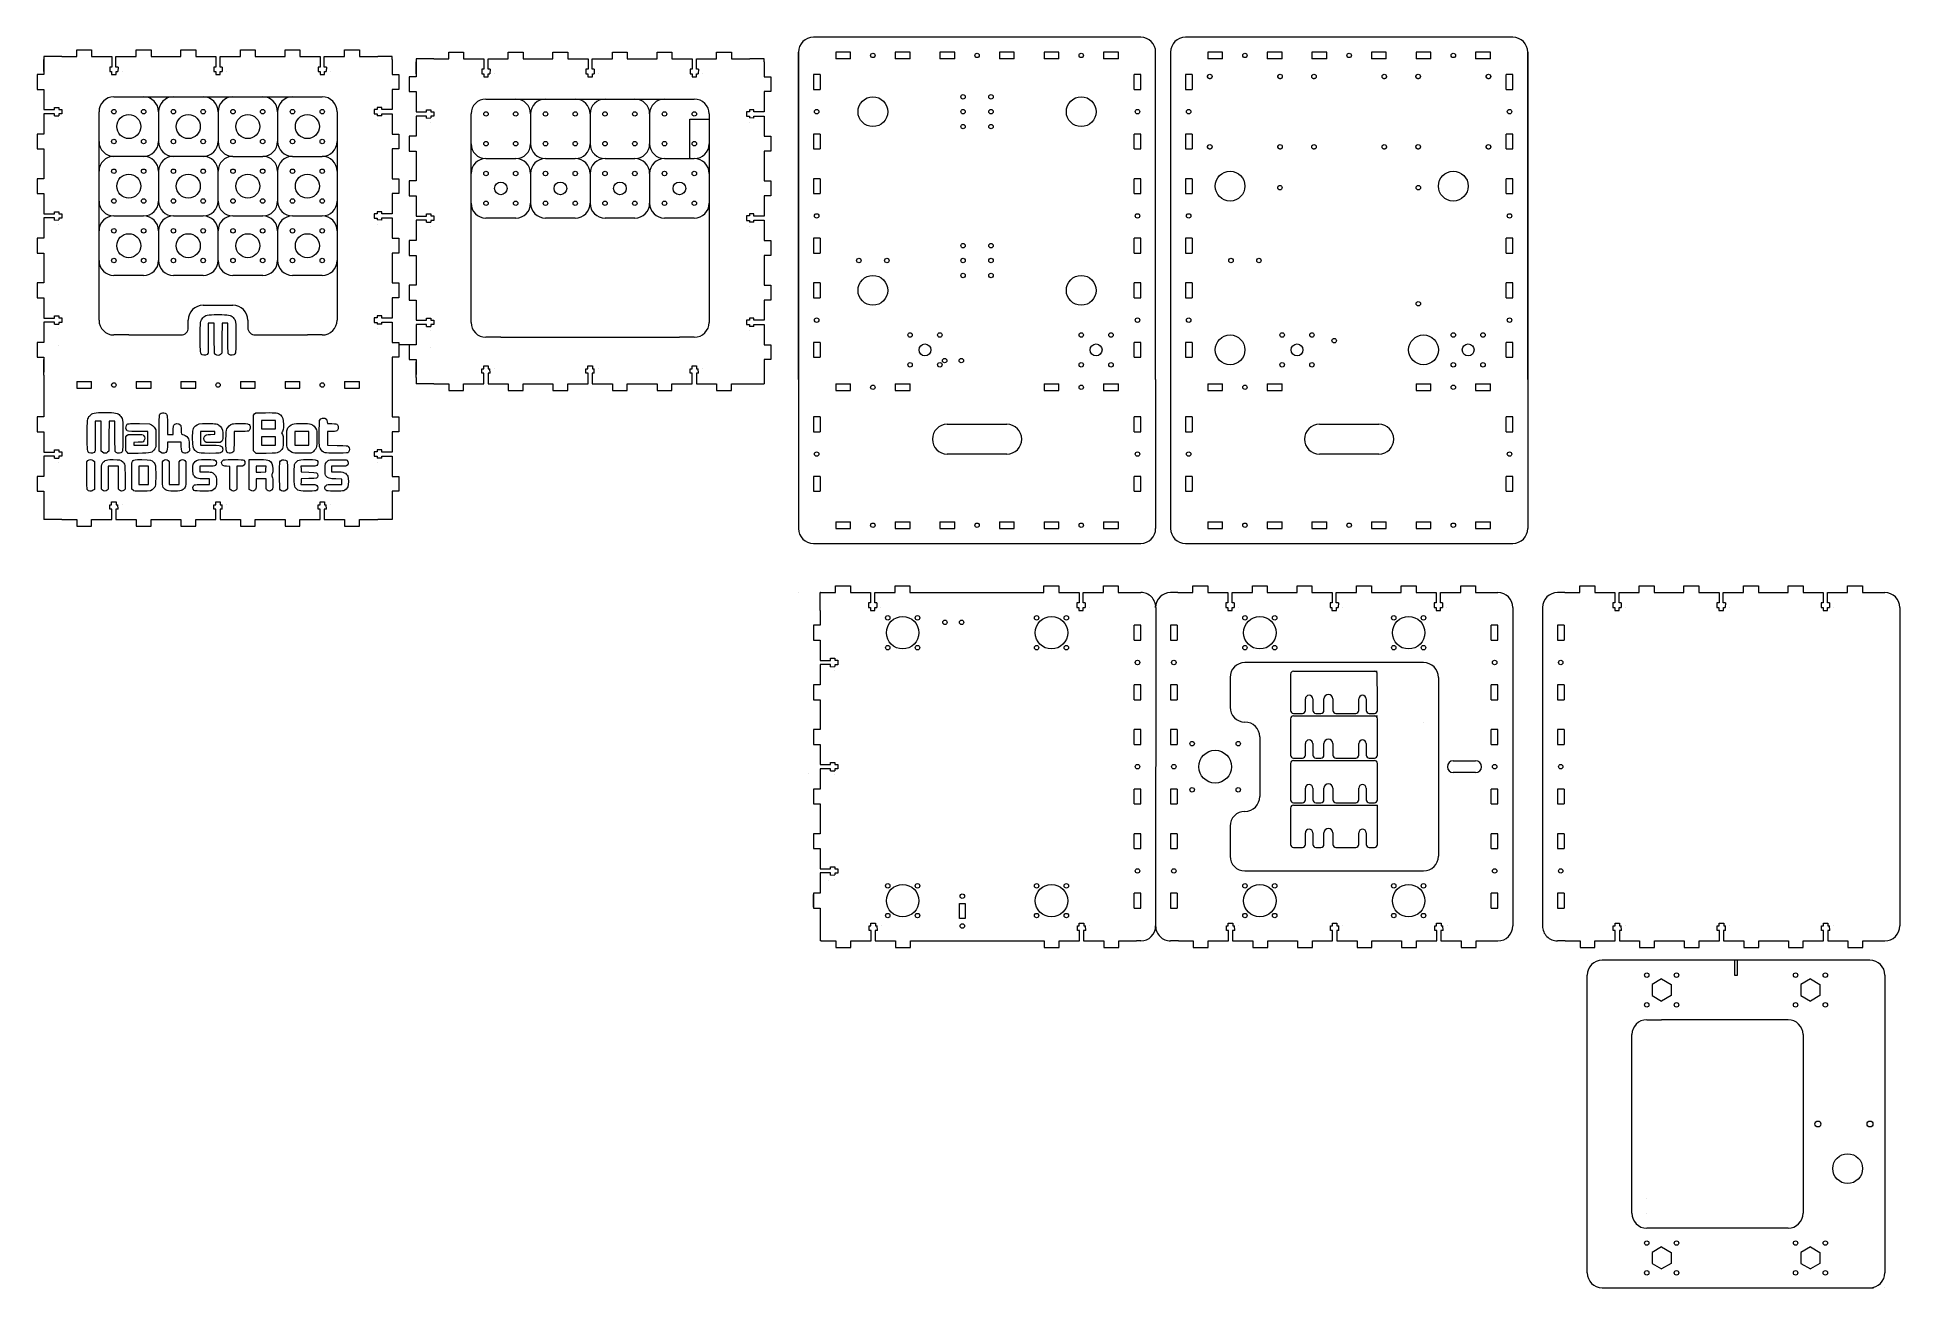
# Model space of a CAD drawing. Header units: millimetres. Extents: x -272 to 980, y -600 to 240.
import ezdxf

# ---------------------------------------------------------------- set-up
doc = ezdxf.new("R2010")
doc.units = ezdxf.units.MM
doc.linetypes.add('DASHED2', pattern=[9.525, 6.35, -3.175])
doc.layers.get('0').update_dxf_attribs({"linetype": 'CONTINUOUS', "lineweight": 0, "true_color": 0x000000})
doc.layers.add('2', color=4, linetype='ByLayer', true_color=0x00ffff)
for name, color, linetype, lineweight, true_color in [('Extruder Mount Plate', 7, 'CONTINUOUS', 0, 0xffffff), ('Holes', 3, 'DASHED2', 0, 0x00ff00), ('Insulator Retainer', 7, 'CONTINUOUS', 0, 0xffffff)]:
    doc.layers.add(name, color=color, linetype=linetype, lineweight=lineweight, true_color=true_color)

# ---------------------------------------------------------------- blocks, each defined once
blk = doc.blocks.new('slot')
for p, q in [((5, 4.5), (5, 0)), ((5, 4.5), (15, 4.5)), ((5, 0), (15, 0)), ((15, 0), (15, 4.5)), ((45, 4.5), (45, 0)), ((45, 4.5), (55, 4.5)), ((55, 0), (55, 4.5)), ((45, 0), (55, 0))]:
    blk.add_line(p, q)
blk.add_circle((30, 2.2), 1.5)
blk = doc.blocks.new('tgrips')
for p, q in [((0, 0), (10, 0)), ((10, 0), (10, 4.5)), ((10, 4.5), (20, 4.5)), ((20, 4.5), (20, 0)), ((20, 0), (33.6, 0)), ((33.6, 0), (33.6, -7)), ((36.4, -7), (36.4, 0)), ((36.4, 0), (50, 0)), ((50, 0), (50, 4.5)), ((50, 4.5), (60, 4.5)), ((60, 4.5), (60, 0)), ((60, 0), (70, 0)), ((70, 0), (70, 0)), ((32.2, -7), (32.2, -10)), ((33.6, -7), (32.2, -7)), ((32.2, -10), (33.5, -10)), ((33.5, -10), (33.5, -12)), ((33.5, -12), (36.5, -12)), ((37.8, -7), (36.4, -7)), ((36.5, -12), (36.5, -10)), ((36.5, -10), (37.7, -10)), ((37.8, -7), (37.7, -10)), ((40.5, -10), (40.5, -10))]:
    blk.add_line(p, q)
blk = doc.blocks.new('steppernema17')
for centre, radius in [((-15.495, 15.495), 1.5), ((15.495, 15.495), 1.5), ((0, 0), 11), ((-15.495, -15.495), 1.5), ((15.495, -15.495), 1.5)]:
    blk.add_circle(centre, radius)
blk = doc.blocks.new('bearing hole and guides')
for centre, radius in [((-10, 10), 1.5), ((0, 0), 10.9), ((10, 10), 1.5), ((-10, -10), 1.5), ((10, -10), 1.5)]:
    blk.add_circle(centre, radius)
blk = doc.blocks.new('nut cut outs')
for p, q in [((0, 7.4), (-6.4, 3.7)), ((-6.4, 3.7), (-6.4, -3.7)), ((0, 7.4), (6.4, 3.7)), ((6.4, 3.7), (6.4, -3.7)), ((-6.4, -3.7), (0, -7.4)), ((6.4, -3.7), (0, -7.4))]:
    blk.add_line(p, q)
for centre in [(-10, 10), (10, 10), (-10, -10), (10, -10)]:
    blk.add_circle(centre, 1.5)
blk = doc.blocks.new('m8 holes')
for centre, radius in [((-10, 10), 1.5), ((0, 0), 4), ((10, 10), 1.5), ((-10, -10), 1.5), ((10, -10), 1.5)]:
    blk.add_circle(centre, radius)
blk = doc.blocks.new('yaxiscover')
for centre in [(-10, 10), (10, 10), (-10, -10), (10, -10)]:
    blk.add_circle(centre, 1.5)
for centre, start, end in [((-10, 10), 90, 180), ((10, 10), 0, 90), ((-10, -10), 180, 270), ((10, -10), 270, 0)]:
    blk.add_arc(centre, 10, start, end)
blk = doc.blocks.new('Z stage clamps')
for centre, radius in [((-10, 10), 1.5), ((0, 0), 4.25), ((10, 10), 1.5), ((-10, -10), 1.5), ((10, -10), 1.5)]:
    blk.add_circle(centre, radius)
for centre, start, end in [((-10, 10), 90, 180), ((10, 10), 0, 90), ((-10, -10), 180, 270), ((10, -10), 270, 0)]:
    blk.add_arc(centre, 10, start, end)
blk = doc.blocks.new('stepperdriverboardholes')
for centre in [(-23.62, 23.62), (23.62, 23.62), (-23.62, -23.62), (23.62, -23.62)]:
    blk.add_circle(centre, 1.5)
at = {"layer": 'Holes', "color": 7, "true_color": 0x000000}
for centre in [(-23.62, 23.62), (23.62, 23.62), (-23.62, -23.62), (23.62, -23.62)]:
    blk.add_circle(centre, 1.5, dxfattribs=at)
blk = doc.blocks.new('bearingcover')
for centre, radius in [((-10, 10), 1.5), ((0, 0), 8.06), ((10, 10), 1.5), ((-10, -10), 1.5), ((10, -10), 1.5)]:
    blk.add_circle(centre, radius)
for centre, start, end in [((-10, 10), 90, 180), ((10, 10), 0, 90), ((-10, -10), 180, 270), ((10, -10), 270, 0)]:
    blk.add_arc(centre, 10, start, end)

msp = doc.modelspace()

# ---------------------------------------------------------------- linework, layer by layer
for p, q in [((470, 240), (250, 240)), ((720, 240), (500, 240)), ((-255, 227), (-267, 227)), ((-267, 227), (-267, 225)), ((-45, 227), (-42.7, 227)), ((-33, 227), (-42.7, 227)), ((-33, 225), (-33, 227)), ((-5, 225.5), (-17, 225.5)), ((-17, 225.5), (-17, 223.5)), ((205, 225.5), (207.3, 225.5)), ((217, 225.5), (207.3, 225.5)), ((217, 223.5), (217, 225.5)), ((240, 10), (240, 230)), ((240, 230), (240, 10)), ((480, 10), (480, 230)), ((490, 230), (490, 10)), ((730, 10), (730, 230)), ((730, 230), (730, 10)), ((-267, 217), (-267, 225)), ((-33, 225), (-33, 217)), ((-17, 215.5), (-17, 223.5)), ((217, 223.5), (217, 215.5)), ((-230, 50), (-230, 190)), ((-220, 200), (-80, 200)), ((-190, 190), (-190, 170)), ((-150, 190), (-150, 170)), ((-110, 190), (-110, 170)), ((-70, 190), (-70, 50)), ((20, 48.5), (20, 188.5)), ((30, 198.5), (170, 198.5)), ((60, 188.5), (60, 168.5)), ((100, 188.5), (100, 168.5)), ((140, 188.5), (140, 168.5)), ((180, 188.5), (180, 48.5)), ((167, 159), (167, 185)), ((167, 185), (180, 185)), ((-200, 160), (-220, 160)), ((-160, 160), (-180, 160)), ((-140, 160), (-120, 160)), ((-100, 160), (-80, 160)), ((30, 158.5), (50, 158.5)), ((70, 158.5), (90, 158.5)), ((110, 158.5), (130, 158.5)), ((150, 158.5), (170, 158.5)), ((167, 159), (167, 158.5)), ((-190, 150), (-190, 130)), ((-150, 130), (-150, 150)), ((-110, 150), (-110, 130)), ((60, 148.5), (60, 128.5)), ((100, 148.5), (100, 128.5)), ((140, 148.5), (140, 128.5)), ((-220, 120), (-200, 120)), ((-180, 120), (-160, 120)), ((-140, 120), (-120, 120)), ((-100, 120), (-80, 120)), ((50, 118.5), (30, 118.5)), ((90, 118.5), (70, 118.5)), ((130, 118.5), (110, 118.5)), ((170, 118.5), (150, 118.5)), ((-190, 110), (-190, 90)), ((-150, 90), (-150, 110)), ((-110, 110), (-110, 90)), ((-20, 103.5), (-20, 103.5)), ((220, 103.5), (220, 103.5)), ((-200, 80), (-220, 80)), ((-160, 80), (-180, 80)), ((-120, 80), (-140, 80)), ((-80, 80), (-100, 80)), ((-160, 60), (-140, 60)), ((-210, 40), (-220, 40)), ((-210, 40), (-175, 40)), ((-170, 45), (-170, 50)), ((-130, 50), (-130, 45)), ((-125, 40), (-120, 40)), ((-120, 40), (-90, 40)), ((-80, 40), (-90, 40)), ((40, 38.5), (30, 38.5)), ((40, 38.5), (70, 38.5)), ((70, 38.5), (130, 38.5)), ((130, 38.5), (160, 38.5)), ((170, 38.5), (160, 38.5)), ((-257, 33), (-257, 33)), ((-21.5, 33.5), (-28.5, 33.5)), ((-7, 31.5), (-7, 31.5)), ((-267, 15), (-267, 23.5)), ((-267, 13), (-267, 15)), ((-267, 13), (-267, -5)), ((-33, 15), (-33, 13)), ((-33, 13), (-33, -5)), ((-17, 13.5), (-17, 22)), ((-17, 11.5), (-17, 13.5)), ((217, 13.5), (217, 7.3)), ((-17, 11.5), (-17, 7.3)), ((-5, 7.3), (-17, 7.3)), ((205, 7.3), (217, 7.3)), ((240, 10), (240, -90)), ((480, 10), (480, -90)), ((490, 10), (490, -90)), ((730, 10), (730, -90)), ((340, -20), (380, -20)), ((590, -20), (630, -20)), ((330, -30), (330, -30)), ((390, -30), (390, -30)), ((580, -30), (580, -30)), ((640, -30), (640, -30)), ((380, -40), (340, -40)), ((630, -40), (590, -40)), ((-267, -75), (-267, -84)), ((-33, -75), (-33, -84)), ((-255, -84), (-267, -84)), ((-45, -84), (-42.7, -84)), ((-33, -84), (-42.7, -84)), ((250, -100), (470, -100)), ((500, -100), (720, -100)), ((239.9, -133), (239.9, -133)), ((239.9, -133), (239.9, -133)), ((254.5, -145), (254.5, -133)), ((254.9, -133), (254.5, -133)), ((324.9, -133), (394.9, -133)), ((464.9, -133), (467.2, -133)), ((467.2, -133), (470.1, -133)), ((493, -133), (490, -133)), ((495, -133), (493, -133)), ((705, -133), (707.3, -133)), ((707.3, -133), (710, -133)), ((753, -133), (750, -133)), ((755, -133), (753, -133)), ((965, -133), (967.2, -133)), ((967.2, -133), (970, -133)), ((480, -143), (480, -142)), ((480.1, -143), (480, -357)), ((720, -143), (720, -357)), ((740, -143), (740, -357)), ((980, -143), (980, -357)), ((660, -180), (540, -180)), ((530, -190), (530, -210)), ((629, -204.5), (628.9, -187.7)), ((670, -190), (670, -310)), ((629, -212.2), (629, -204.5)), ((540, -220), (540, -220)), ((629, -242.2), (629, -217.8)), ((660, -220), (660, -220)), ((550, -230), (550, -270)), ((629, -272.2), (629, -247.8)), ((680, -246), (695, -246)), ((247, -254.4), (247, -254.4)), ((695, -254), (680, -254)), ((629, -294.5), (629, -275.8)), ((530, -290), (530, -310)), ((540, -320), (660, -320)), ((250, -344.4), (250, -335.9)), ((260, -326.4), (260, -326.4)), ((348.1, -342), (352.1, -342)), ((348.1, -352), (348.1, -342)), ((352.1, -342), (352.1, -352)), ((254.5, -355), (254.5, -367)), ((352.1, -352), (348.1, -352)), ((480, -357), (480, -357)), ((255.2, -367), (254.5, -367)), ((325.2, -367), (395.2, -367)), ((455.2, -370), (455.2, -370)), ((465.2, -367), (467.2, -367)), ((470, -367), (467.2, -367)), ((493, -367), (490, -367)), ((495.3, -367), (493, -367)), ((705.3, -367), (707.3, -367)), ((707.3, -367), (710, -367)), ((753, -367), (750, -367)), ((755.2, -367), (753, -367)), ((965.2, -367), (967.2, -367)), ((967.2, -367), (970, -367)), ((770, -380), (770, -380)), ((960, -380), (780, -380)), ((869, -380), (869, -390)), ((871, -390), (871, -380)), ((770, -590), (770, -390)), ((869, -390), (871, -390)), ((970, -390), (970, -390)), ((970, -390), (970, -590)), ((810, -420), (820, -420)), ((905, -420), (820, -420)), ((800, -550), (800, -430)), ((915, -430), (915, -550)), ((810, -540), (810, -540)), ((810, -550), (810, -550)), ((820, -560), (810, -560)), ((905, -560), (820, -560)), ((780, -600), (962.3, -600)), ((970, -600), (970, -600))]:
    msp.add_line(p, q)
for centre, radius in [((350.6, 200), 1.5), ((369.4, 200), 1.5), ((290, 190), 10), ((350.6, 190), 1.5), ((369.4, 190), 1.5), ((430, 190), 10), ((350.6, 180), 1.5), ((369.4, 180), 1.5), ((530, 140), 10), ((563.5, 139), 1.5), ((656.5, 139), 1.5), ((680, 140), 10), ((350.6, 100), 1.5), ((369.4, 100), 1.5), ((280.6, 90), 1.5), ((299.4, 90), 1.5), ((350.6, 90), 1.5), ((369.4, 90), 1.5), ((530.6, 90), 1.5), ((549.4, 90), 1.5), ((290, 70), 10), ((350.6, 80), 1.5), ((369.4, 80), 1.5), ((430, 70), 10), ((656.5, 61), 1.5), ((530, 30), 10), ((600, 36.2), 1.5), ((660, 30), 10), ((338.2, 22.8), 1.5), ((349.4, 22.8), 1.5), ((338.4, -153), 1.5), ((349.6, -153), 1.5), ((350.1, -337), 1.5), ((350.1, -357), 1.5), ((925, -490), 2), ((960, -490), 2), ((945, -520), 10)]:
    msp.add_circle(centre, radius)
for centre, radius, start, end in [((250, 230), 10, 90, 180), ((470, 230), 10, 0, 90), ((500, 230), 10, 90, 180), ((720, 230), 10, 0, 90), ((-220, 190), 10, 90, 180), ((-80, 190), 10, 0, 90), ((-160, 50), 10, 90, 180), ((-140, 50), 10, 0, 90), ((-140, 50), 10, 0, 90), ((-220, 50), 10, 180, 270), ((-175, 45), 5, 270, 0), ((-125, 45), 5, 180, 270), ((-80, 50), 10, 270, 0), ((30, 48.5), 10, 180, 270), ((170, 48.5), 10, 270, 0), ((340, -30), 10, 90, 180), ((380, -30), 10, 0, 90), ((590, -30), 10, 90, 180), ((630, -30), 10, 0, 90), ((340, -30), 10, 180, 270), ((380, -30), 10, 270, 0), ((590, -30), 10, 180, 270), ((630, -30), 10, 270, 0), ((250, -90), 10, 180, 270), ((470, -90), 10, 270, 0), ((500, -90), 10, 180, 270), ((720, -90), 10, 270, 0), ((470.1, -143), 10, 359.9849, 90), ((490, -143), 10, 90, 180), ((710, -143), 10, 0, 90), ((750, -143), 10, 90, 180), ((970, -143), 10, 0, 90), ((540, -190), 10, 90, 180), ((626.9, -187.8), 2, 0.165, 90), ((660, -190), 10, 0, 90), ((540, -210), 10, 180, 270), ((540, -230), 10, 0, 90), ((627, -217.8), 2, 0, 90), ((627, -247.8), 2, 0, 90), ((680, -250), 4, 90, 270), ((695, -250), 4, 270, 90), ((540, -270), 10, 270, 0), ((540, -290), 10, 90, 180), ((540, -310), 10, 180, 270), ((660, -310), 10, 270, 0), ((470, -357), 10, 270, 359.9849), ((490, -357), 10, 179.9849, 270), ((710, -357), 10, 270, 0), ((750, -357), 10, 179.9849, 270), ((970, -357), 10, 270, 0), ((780, -390), 10, 90, 180), ((960, -390), 10, 0, 90), ((810, -430), 10, 90, 180), ((905, -430), 10, 0, 90), ((810, -550), 10, 180, 270), ((905, -550), 10, 270, 0), ((780, -590), 10, 180, 270), ((960, -590), 10, 270, 0)]:
    msp.add_arc(centre, radius, start, end)
at = {"color": 7, "lineweight": 5, "true_color": 0x000000}
for points in [[(-162, 38.1), (-162, 48.9), (-161.9, 49.8), (-160.2, 51.6)], [(-160.2, 51.6), (-158.5, 53.5), (-157.5, 53.7), (-150, 53.7)], [(-150, 53.7), (-142.8, 53.7), (-141.6, 53.5), (-139.9, 51.8)], [(-139.9, 51.8), (-138.1, 50), (-138, 49.3), (-138, 38.4)], [(-160.7, 26.6), (-161.9, 27.3), (-162, 28.3), (-162, 38.1)], [(-156.6, 38), (-156.6, 32.5), (-156.7, 27.8), (-156.8, 27.6)], [(-143.2, 27.6), (-143.3, 27.8), (-143.4, 32.5), (-143.4, 38)], [(-138, 38.4), (-138, 28.2), (-138.1, 27.3), (-139.4, 26.6)], [(-156.8, 27.6), (-157.2, 26.6), (-159.5, 26), (-160.7, 26.6)], [(-148.3, 27), (-149.3, 26.1), (-150.7, 26.1), (-151.7, 27)], [(-139.4, 26.6), (-140.6, 26), (-142.8, 26.6), (-143.2, 27.6)], [(-236.2, -14.2), (-234.4, -12.3), (-233.4, -12.1), (-225.9, -12.1)], [(-225.9, -12.1), (-218.7, -12.1), (-217.6, -12.3), (-215.9, -14)], [(-189, -13), (-188.2, -12.2), (-186.7, -11.9), (-185.6, -12.5)], [(-185.6, -12.5), (-184.2, -13.1), (-184, -14.1), (-184, -20.9)], [(-118.1, -12.2), (-110.7, -12.1), (-109.7, -12.2), (-108.1, -13.7)], [(-237.9, -27.7), (-237.9, -16.9), (-237.8, -16), (-236.2, -14.2)], [(-215.9, -14), (-214, -15.8), (-213.9, -16.5), (-213.9, -27.4)], [(-211.4, -24), (-212, -23.3), (-212.1, -21.8), (-211.6, -20.7)], [(-211.6, -20.7), (-211.1, -19.5), (-210.3, -19.4), (-202.9, -19.5)], [(-204.1, -24.8), (-210.8, -24.7), (-210.9, -24.7), (-211.4, -24)], [(-194.7, -20.4), (-193.8, -20.9), (-193.1, -21.6), (-192.6, -22.5)], [(-189.5, -25.8), (-189.5, -14.2), (-189.5, -13.5), (-189, -13)], [(-180.1, -23.9), (-180.1, -22.4), (-179.9, -20.9), (-179.8, -20.6)], [(-179.8, -20.6), (-179.1, -19.3), (-176.4, -19.2), (-175.4, -20.3)], [(-175.4, -20.3), (-174.9, -20.8), (-174.8, -21.5), (-174.8, -23.8)], [(-174.8, -23.8), (-174.7, -26.6), (-174.6, -26.8), (-174, -26.8)], [(-167.1, -29.4), (-167.1, -23.6), (-166.9, -22.6), (-165.2, -21.1)], [(-165.2, -21.1), (-163.8, -19.7), (-162.4, -19.4), (-157.2, -19.4)], [(-157.2, -19.4), (-151.3, -19.4), (-150.2, -19.7), (-148.6, -21.3)], [(-148.6, -21.3), (-147.1, -22.8), (-146.7, -24.4), (-146.8, -28.1)], [(-144.7, -30.3), (-144.6, -25.5), (-144.5, -23.9), (-144.2, -23.1)], [(-144.2, -23.1), (-143.6, -21.8), (-141.7, -20.1), (-140.4, -19.7)], [(-140.4, -19.7), (-138.9, -19.3), (-130.5, -19.4), (-129.7, -19.8)], [(-129.1, -24.1), (-129.8, -24.8), (-129.9, -24.8), (-134.5, -24.8)], [(-129.7, -19.8), (-128.8, -20.3), (-128.4, -20.9), (-128.4, -22.2)], [(-128.4, -22.2), (-128.4, -23.1), (-128.6, -23.6), (-129.1, -24.1)], [(-108.1, -13.7), (-106.4, -15.3), (-106.1, -16.1), (-106.1, -20.2)], [(-106.1, -20.2), (-106.1, -23.6), (-106.2, -24), (-106.8, -24.8)], [(-103.6, -35.3), (-104, -33.9), (-104, -25), (-103.6, -23.6)], [(-103.6, -23.6), (-103.2, -22.2), (-101.2, -20.2), (-99.7, -19.8)], [(-99.7, -19.8), (-98.2, -19.3), (-89.2, -19.3), (-87.7, -19.8)], [(-87.7, -19.8), (-86.1, -20.3), (-84.3, -22.1), (-83.9, -23.7)], [(-83.9, -23.7), (-83.6, -24.6), (-83.5, -26.6), (-83.6, -30.2)], [(-82, -26.5), (-82, -21.9), (-81.9, -17.8), (-81.8, -17.4)], [(-81.8, -17.4), (-81.3, -15.8), (-78.4, -15.3), (-77.2, -16.6)], [(-77.2, -16.6), (-76.9, -16.9), (-76.7, -17.7), (-76.6, -18.3)], [(-73.5, -19.5), (-70.6, -19.6), (-70.5, -19.6), (-69.8, -20.4)], [(-69.8, -23.9), (-70.5, -24.6), (-70.6, -24.7), (-73.5, -24.8)], [(-69.8, -20.4), (-69.4, -20.9), (-69.2, -21.5), (-69.2, -22.1)], [(-69.2, -22.1), (-69.2, -22.7), (-69.4, -23.4), (-69.8, -23.9)], [(-236.6, -39.2), (-237.8, -38.5), (-237.9, -37.5), (-237.9, -27.7)], [(-232.6, -27.7), (-232.6, -33.2), (-232.6, -37.9), (-232.7, -38.2)], [(-219.1, -38.2), (-219.2, -37.9), (-219.3, -33.2), (-219.3, -27.7)], [(-213.9, -27.4), (-213.9, -37.6), (-214, -38.5), (-215.3, -39.2)], [(-205.5, -26.8), (-200.7, -26.8), (-200.6, -26.8), (-200, -27.5)], [(-199.9, -31.2), (-200.6, -32), (-200.7, -32), (-203.6, -32.1)], [(-192.6, -36.4), (-194.2, -39.2), (-195.1, -39.5), (-203.6, -39.5)], [(-200, -27.5), (-199, -28.4), (-199, -30.1), (-199.9, -31.2)], [(-184, -34.6), (-184, -36), (-184.2, -37.3), (-184.4, -37.9)], [(-173.4, -39.2), (-174.4, -38.7), (-174.7, -37.8), (-174.7, -34.8)], [(-174, -26.8), (-172.8, -26.8), (-171.1, -27.9), (-170.3, -29.1)], [(-170.3, -29.1), (-169.5, -30.2), (-169.5, -30.5), (-169.4, -34)], [(-165.4, -37.6), (-166.9, -36.1), (-167.1, -35.2), (-167.1, -29.4)], [(-158.8, -31.5), (-159.9, -30.5), (-159.9, -28.8), (-158.8, -27.7)], [(-158.8, -27.7), (-158.1, -27), (-157.9, -26.9), (-155.1, -26.8)], [(-155.1, -34.1), (-148.5, -34.1), (-148.5, -34.1), (-147.7, -34.8)], [(-146.8, -28.1), (-146.9, -30.5), (-147, -30.8), (-147.7, -31.5)], [(-147.7, -34.8), (-147, -35.4), (-146.9, -35.7), (-146.9, -36.8)], [(-146.9, -36.8), (-146.9, -37.9), (-147, -38.2), (-147.7, -38.8)], [(-143.4, -39.1), (-144.6, -38.5), (-144.8, -37.2), (-144.7, -30.3)], [(-107.1, -36.9), (-107.6, -37.6), (-108.4, -38.3), (-109.3, -38.8)], [(-106.2, -31.7), (-106.3, -35.6), (-106.3, -35.8), (-107.1, -36.9)], [(-106.8, -26.8), (-106.1, -27.7), (-106.1, -28), (-106.2, -31.7)], [(-100.3, -39), (-101.8, -38.3), (-103.2, -36.7), (-103.6, -35.3)], [(-84.5, -36.6), (-84.9, -37.3), (-85.8, -38.1), (-86.4, -38.6)], [(-83.6, -30.2), (-83.7, -35.4), (-83.7, -35.4), (-84.5, -36.6)], [(-81.4, -36.1), (-82, -34.9), (-82, -34.4), (-82, -26.5)], [(-78, -39.1), (-79.5, -38.6), (-80.8, -37.5), (-81.4, -36.1)], [(-69.9, -34.2), (-63.3, -34.3), (-63.3, -34.3), (-62.5, -34.9)], [(-62.5, -34.9), (-61.6, -35.8), (-61.5, -37.7), (-62.4, -38.7)], [(-237.5, -44.4), (-236.6, -43.5), (-234.9, -43.5), (-233.9, -44.3)], [(-232.7, -38.2), (-233.1, -39.2), (-235.5, -39.8), (-236.6, -39.2)], [(-228.3, -55.4), (-228.3, -47.5), (-228.3, -47.2), (-227.7, -46.1)], [(-224.2, -38.8), (-225.2, -39.7), (-226.6, -39.7), (-227.7, -38.8)], [(-227.7, -46.1), (-227.3, -45.4), (-226.6, -44.8), (-225.8, -44.4)], [(-225.8, -44.4), (-224.7, -43.8), (-224.2, -43.7), (-220.5, -43.7)], [(-220.5, -43.7), (-216.2, -43.7), (-215.4, -43.9), (-214.1, -45.1)], [(-215.3, -39.2), (-216.5, -39.8), (-218.7, -39.2), (-219.1, -38.2)], [(-214.1, -45.1), (-212.6, -46.5), (-212.5, -47), (-212.5, -55.6)], [(-208, -55.1), (-208, -50.5), (-208, -46.3), (-207.9, -45.8)], [(-207.9, -45.8), (-207.8, -45.3), (-207.4, -44.6), (-207.1, -44.3)], [(-207.1, -44.3), (-206.5, -43.8), (-206.1, -43.7), (-201.2, -43.7)], [(-201.2, -43.7), (-195.3, -43.7), (-194.5, -43.9), (-193.3, -45.4)], [(-193.3, -45.4), (-192.1, -46.8), (-191.9, -47.9), (-191.9, -54.3)], [(-184.4, -37.9), (-185.1, -39.6), (-187.3, -40), (-188.7, -38.8)], [(-186.7, -44.4), (-186.3, -44), (-185.7, -43.7), (-185.1, -43.7)], [(-185.1, -43.7), (-184.6, -43.7), (-184, -44), (-183.6, -44.4)], [(-175.4, -44.4), (-175, -44), (-174.4, -43.7), (-173.9, -43.7)], [(-173.9, -43.7), (-173.3, -43.7), (-172.7, -44), (-172.3, -44.4)], [(-170.1, -38.6), (-171.1, -39.5), (-172.2, -39.7), (-173.4, -39.2)], [(-166.9, -50.2), (-166.9, -47.1), (-166.7, -46.2), (-165.3, -44.9)], [(-163.6, -38.9), (-164.2, -38.7), (-165, -38.1), (-165.4, -37.6)], [(-165.3, -44.9), (-164.2, -43.9), (-163.3, -43.7), (-157.8, -43.7)], [(-155.5, -39.5), (-161.6, -39.5), (-162.6, -39.4), (-163.6, -38.9)], [(-157.8, -43.7), (-153, -43.7), (-152.4, -43.8), (-151.8, -44.2)], [(-151.9, -47.6), (-152.7, -48.2), (-152.9, -48.2), (-157.5, -48.2)], [(-147.7, -38.8), (-148.5, -39.5), (-148.5, -39.5), (-155.5, -39.5)], [(-151.8, -44.2), (-150.9, -45), (-150.9, -46.7), (-151.9, -47.6)], [(-147.1, -47.4), (-147.9, -46.4), (-147.8, -45), (-146.9, -44.3)], [(-144.3, -48.2), (-146.2, -48.1), (-146.6, -48), (-147.1, -47.4)], [(-146.9, -44.3), (-146.2, -43.7), (-145.8, -43.7), (-139.7, -43.7)], [(-140.1, -38.8), (-141, -39.6), (-142.3, -39.7), (-143.4, -39.1)], [(-139.7, -43.7), (-134.6, -43.7), (-133.2, -43.8), (-132.7, -44.1)], [(-133.1, -47.9), (-133.5, -48.1), (-134.6, -48.2), (-135.6, -48.2)], [(-132.7, -44.1), (-131.5, -45), (-131.7, -47.3), (-133.1, -47.9)], [(-123, -43.7), (-117.2, -43.7), (-116.9, -43.7), (-115.7, -44.4)], [(-109.3, -38.8), (-110.7, -39.5), (-110.8, -39.5), (-117.6, -39.5)], [(-115.7, -44.4), (-113.9, -45.3), (-113.2, -46.8), (-113.2, -49.8)], [(-113.2, -49.8), (-113.2, -51.3), (-113.3, -52.6), (-113.6, -53.2)], [(-108.4, -63.6), (-108.7, -62.8), (-108.8, -46.4), (-108.5, -45.2)], [(-108.5, -45.2), (-108.2, -44), (-106.1, -43.4), (-104.6, -44)], [(-104.6, -44), (-103.4, -44.6), (-103.3, -45.2), (-103.3, -54.5)], [(-93.4, -39.4), (-98.6, -39.5), (-99.3, -39.4), (-100.3, -39)], [(-98.8, -54.3), (-98.8, -47.8), (-98.8, -47.4), (-98.2, -46.2)], [(-98.2, -46.2), (-97.7, -45.3), (-97.2, -44.8), (-96.3, -44.4)], [(-96.3, -44.4), (-95.1, -43.8), (-94.6, -43.7), (-89.6, -43.7)], [(-89.6, -43.7), (-84.5, -43.7), (-84.1, -43.8), (-83.5, -44.3)], [(-83.7, -47.6), (-84.4, -48.2), (-84.8, -48.2), (-89.4, -48.2)], [(-83.5, -44.3), (-82.7, -45.1), (-82.8, -46.9), (-83.7, -47.6)], [(-70, -39.4), (-74.6, -39.4), (-77.5, -39.3), (-78, -39.1)], [(-78, -50.2), (-78, -46.3), (-77.9, -45.8), (-76.1, -44.4)], [(-76.1, -44.4), (-75.4, -43.9), (-74.9, -43.9), (-69.7, -43.8)], [(-62.4, -38.7), (-62.9, -39.3), (-62.9, -39.3), (-70, -39.4)], [(-69.7, -43.8), (-65, -43.7), (-63.9, -43.8), (-63.4, -44.1)], [(-63.7, -47.9), (-64.1, -48.1), (-66.2, -48.2), (-69, -48.2)], [(-63.4, -44.1), (-62.1, -45), (-62.3, -47.3), (-63.7, -47.9)], [(-237.9, -63.8), (-238.1, -63.4), (-238.2, -60), (-238.2, -54.2)], [(-191.9, -54.3), (-191.9, -60.7), (-192.1, -61.8), (-193.3, -63.2)], [(-186.8, -62.4), (-187.4, -61.2), (-187.4, -60.9), (-187.4, -53.1)], [(-184.9, -64.2), (-185.7, -63.8), (-186.3, -63.2), (-186.8, -62.4)], [(-172.2, -62.3), (-172.7, -63.2), (-173.2, -63.8), (-174.1, -64.2)], [(-171.6, -53.1), (-171.6, -60.8), (-171.6, -61.1), (-172.2, -62.3)], [(-166, -64.5), (-167.3, -63.6), (-167.1, -61.3), (-165.8, -60.7)], [(-166.4, -54.1), (-166.8, -53.3), (-166.9, -52.7), (-166.9, -50.2)], [(-159, -56.7), (-163.8, -56.7), (-165.2, -56.2), (-166.4, -54.1)], [(-165.8, -60.7), (-165.4, -60.5), (-163.3, -60.4), (-160.4, -60.4)], [(-159, -51.9), (-157.1, -51.9), (-155.2, -52), (-154.5, -52.2)], [(-154.5, -52.2), (-153.1, -52.6), (-151.7, -54), (-151.3, -55.4)], [(-151.3, -61.5), (-151.6, -62.6), (-153, -64.1), (-154.2, -64.6)], [(-151.3, -55.4), (-150.9, -56.8), (-150.9, -60.2), (-151.3, -61.5)], [(-124.5, -60.1), (-124.5, -63.3), (-124.5, -63.5), (-125.2, -64.2)], [(-117, -64.2), (-117.7, -63.5), (-117.7, -63.3), (-117.7, -60.1)], [(-113.6, -53.2), (-114, -54.2), (-114, -54.4), (-113.6, -55.2)], [(-113.2, -60), (-113.3, -63.6), (-113.4, -63.8), (-114, -64.3)], [(-113.6, -55.2), (-113.2, -56), (-113.2, -56.9), (-113.2, -60)], [(-98.1, -62.4), (-98.8, -61.2), (-98.8, -60.9), (-98.8, -54.3)], [(-96.3, -64.2), (-97.1, -63.8), (-97.7, -63.2), (-98.1, -62.4)], [(-89.4, -60.4), (-84.8, -60.4), (-84.4, -60.4), (-83.7, -61)], [(-83, -54.5), (-83, -56.3), (-83.3, -56.4), (-89.1, -56.5)], [(-89, -52.2), (-83.2, -52.3), (-83, -52.4), (-83, -54.5)], [(-83.7, -61), (-82.7, -61.8), (-82.7, -63.5), (-83.7, -64.3)], [(-78.2, -62.6), (-78.2, -61.8), (-78, -61.4), (-77.4, -61)], [(-77.5, -54.6), (-78, -53.9), (-78, -53.5), (-78, -50.2)], [(-70.9, -56.7), (-75.3, -56.5), (-76.2, -56.3), (-77.5, -54.6)], [(-77.4, -61), (-76.8, -60.4), (-76.3, -60.4), (-71.8, -60.4)], [(-70.2, -51.9), (-65.4, -51.9), (-64, -52.5), (-62.9, -54.9)], [(-62.8, -61.9), (-63.2, -63), (-64.5, -64.2), (-65.6, -64.6)], [(-62.9, -54.9), (-62.3, -56.3), (-62.2, -60.5), (-62.8, -61.9)], [(-237, -64.6), (-237.3, -64.5), (-237.7, -64.1), (-237.9, -63.8)], [(-233.9, -64.3), (-234.6, -64.9), (-235.9, -65), (-237, -64.6)], [(-226.1, -64.9), (-226.6, -64.9), (-227.2, -64.6), (-227.6, -64.2)], [(-224.5, -64.2), (-224.9, -64.6), (-225.5, -64.9), (-226.1, -64.9)], [(-214.8, -64.9), (-215.3, -64.9), (-215.9, -64.6), (-216.3, -64.2)], [(-213.2, -64.2), (-213.7, -64.6), (-214.2, -64.9), (-214.8, -64.9)], [(-201.1, -64.9), (-206.2, -64.9), (-206.3, -64.9), (-207.1, -64.2)], [(-193.3, -63.2), (-194.5, -64.7), (-195.3, -64.9), (-201.1, -64.9)], [(-179.5, -64.9), (-183.3, -64.9), (-183.8, -64.8), (-184.9, -64.2)], [(-174.1, -64.2), (-175.2, -64.8), (-175.7, -64.9), (-179.5, -64.9)], [(-154.2, -64.6), (-155.4, -65), (-165.4, -65), (-166, -64.5)], [(-139.7, -64.9), (-140.3, -64.9), (-140.8, -64.6), (-141.3, -64.2)], [(-138.1, -64.2), (-138.6, -64.6), (-139.2, -64.9), (-139.7, -64.9)], [(-125.2, -64.2), (-126, -65), (-127.2, -65.1), (-128.2, -64.3)], [(-114, -64.3), (-114.9, -65.1), (-116.2, -65), (-117, -64.2)], [(-107.4, -64.6), (-107.8, -64.4), (-108.2, -64), (-108.4, -63.6)], [(-104.1, -64.1), (-105, -64.9), (-106.3, -65.1), (-107.4, -64.6)], [(-89.8, -64.9), (-94.7, -64.9), (-95.1, -64.8), (-96.3, -64.2)], [(-83.7, -64.3), (-84.4, -64.8), (-84.8, -64.9), (-89.8, -64.9)], [(-77.4, -64.3), (-78, -63.8), (-78.2, -63.5), (-78.2, -62.6)], [(-71.5, -64.9), (-76.3, -64.9), (-76.8, -64.8), (-77.4, -64.3)], [(-65.6, -64.6), (-66, -64.8), (-68.6, -64.9), (-71.5, -64.9)]]:
    msp.add_open_spline(points, degree=3, dxfattribs=at)
at = {"layer": '2', "color": 7, "lineweight": 5, "true_color": 0x000000}
for p, q in [((-154.7, 48), (-156.6, 48)), ((-156.6, 48), (-156.6, 38)), ((-152.7, 48), (-154.7, 48)), ((-152.6, 37.9), (-152.7, 48)), ((-152.5, 27.7), (-152.6, 37.9)), ((-147.4, 37.9), (-147.5, 27.7)), ((-147.3, 48), (-147.4, 37.9)), ((-145.3, 48), (-147.3, 48)), ((-143.4, 48), (-145.3, 48)), ((-143.4, 38), (-143.4, 48)), ((-160.7, 26.6), (-160.7, 26.6)), ((-151.7, 27), (-152.5, 27.7)), ((-147.5, 27.7), (-148.3, 27)), ((-125.5, -13), (-124.7, -12.2)), ((-124.7, -12.2), (-118.1, -12.2)), ((-230.6, -17.8), (-232.6, -17.8)), ((-232.6, -17.8), (-232.6, -27.7)), ((-228.6, -17.8), (-230.6, -17.8)), ((-228.5, -27.9), (-228.6, -17.8)), ((-223.2, -17.8), (-223.3, -27.9)), ((-221.3, -17.8), (-223.2, -17.8)), ((-219.3, -17.8), (-221.3, -17.8)), ((-219.3, -27.7), (-219.3, -17.8)), ((-197.3, -24.8), (-204.1, -24.8)), ((-202.9, -19.5), (-196, -19.6)), ((-197.3, -29.5), (-197.3, -24.8)), ((-196, -19.6), (-194.7, -20.4)), ((-192.6, -22.5), (-191.8, -23.8)), ((-191.8, -23.8), (-191.8, -29.5)), ((-184, -20.9), (-184, -26.8)), ((-180.1, -26.8), (-180.1, -23.9)), ((-156.9, -24.8), (-161.7, -24.8)), ((-161.7, -24.8), (-161.7, -29.5)), ((-152.1, -24.8), (-156.9, -24.8)), ((-152.1, -25.8), (-152.1, -24.8)), ((-139.1, -24.8), (-139.2, -31.5)), ((-134.5, -24.8), (-139.1, -24.8)), ((-126.3, -13.8), (-125.5, -13)), ((-126.3, -25.8), (-126.3, -13.8)), ((-116.1, -17.5), (-120.8, -17.5)), ((-120.8, -17.5), (-120.8, -20.3)), ((-120.8, -20.3), (-120.8, -23.1)), ((-120.8, -23.1), (-116.1, -23.1)), ((-111.5, -17.5), (-116.1, -17.5)), ((-116.1, -23.1), (-111.5, -23.1)), ((-111.5, -20.3), (-111.5, -17.5)), ((-111.5, -23.1), (-111.5, -20.3)), ((-111.5, -20.3), (-111.5, -20.3)), ((-106.8, -24.8), (-107.4, -25.8)), ((-93.6, -24.9), (-98.4, -24.9)), ((-98.4, -24.9), (-98.4, -29.5)), ((-88.9, -24.8), (-93.6, -24.9)), ((-88.9, -29.5), (-88.9, -24.8)), ((-76.6, -18.3), (-76.4, -19.4)), ((-73.5, -24.8), (-76.5, -24.9)), ((-76.5, -24.9), (-76.5, -29.5)), ((-76.4, -19.4), (-73.5, -19.5)), ((-228.5, -38.1), (-228.5, -27.9)), ((-223.3, -27.9), (-223.4, -38.1)), ((-212, -28.4), (-211.2, -27.6)), ((-212, -33.1), (-212, -28.4)), ((-212, -37.8), (-212, -33.1)), ((-211.2, -27.6), (-210.4, -26.8)), ((-210.4, -26.8), (-205.5, -26.8)), ((-203.6, -32.1), (-206.6, -32.2)), ((-206.6, -32.2), (-206.6, -33.2)), ((-206.6, -33.2), (-206.6, -34.1)), ((-206.6, -34.1), (-201.9, -34.1)), ((-201.9, -34.1), (-197.3, -34.1)), ((-197.3, -34.1), (-197.3, -29.5)), ((-191.8, -35.1), (-192.6, -36.4)), ((-191.8, -29.5), (-191.8, -35.1)), ((-189.5, -38.1), (-189.5, -25.8)), ((-184, -26.8), (-182, -26.8)), ((-179.4, -32.1), (-184, -32.1)), ((-184, -32.1), (-184, -34.6)), ((-182, -26.8), (-180.1, -26.8)), ((-174.7, -32.1), (-179.4, -32.1)), ((-174.7, -34.8), (-174.7, -32.1)), ((-169.4, -34), (-169.3, -37.8)), ((-161.7, -29.5), (-161.7, -34.1)), ((-161.7, -34.1), (-155.1, -34.1)), ((-158, -32.3), (-158.8, -31.5)), ((-153.3, -32.3), (-158, -32.3)), ((-155.1, -26.8), (-152.1, -26.7)), ((-148.5, -32.3), (-153.3, -32.3)), ((-152.1, -26.7), (-152.1, -25.8)), ((-147.7, -31.5), (-148.5, -32.3)), ((-139.2, -31.5), (-139.3, -38.1)), ((-126.3, -37.8), (-126.3, -25.8)), ((-116.1, -28.5), (-120.8, -28.5)), ((-120.8, -28.5), (-120.8, -31.3)), ((-120.8, -31.3), (-120.8, -34.1)), ((-120.8, -34.1), (-116.1, -34.1)), ((-111.5, -28.5), (-116.1, -28.5)), ((-116.1, -34.1), (-111.5, -34.1)), ((-111.5, -31.3), (-111.5, -28.5)), ((-111.5, -34.1), (-111.5, -31.3)), ((-111.5, -31.3), (-111.5, -31.3)), ((-107.4, -25.8), (-106.8, -26.8)), ((-98.4, -29.5), (-98.5, -34.1)), ((-98.5, -34.1), (-93.7, -34.1)), ((-93.7, -34.1), (-88.9, -34.1)), ((-88.9, -34.1), (-88.9, -29.5)), ((-88.9, -29.5), (-88.9, -29.5)), ((-76.5, -29.5), (-76.5, -34.1)), ((-76.5, -34.1), (-69.9, -34.2)), ((-238.2, -45.1), (-237.5, -44.4)), ((-238.2, -54.2), (-238.2, -45.1)), ((-236.6, -39.2), (-236.6, -39.2)), ((-233.9, -44.3), (-233.1, -44.9)), ((-233.1, -44.9), (-233.1, -54.3)), ((-227.7, -38.8), (-228.5, -38.1)), ((-223.4, -38.1), (-224.2, -38.8)), ((-220.4, -48.2), (-223.8, -48.2)), ((-223.8, -48.2), (-223.8, -55.9)), ((-217, -48.2), (-220.4, -48.2)), ((-217, -55.9), (-217, -48.2)), ((-211.1, -38.7), (-212, -37.8)), ((-210.3, -39.5), (-211.1, -38.7)), ((-211.1, -38.7), (-211.1, -38.7)), ((-203.6, -39.5), (-210.3, -39.5)), ((-200, -48.2), (-203.2, -48.2)), ((-203.2, -48.2), (-203.2, -54.3)), ((-196.7, -48.2), (-200, -48.2)), ((-196.7, -54.3), (-196.7, -48.2)), ((-188.7, -38.8), (-189.5, -38.1)), ((-188.7, -38.8), (-188.7, -38.8)), ((-187.4, -45.1), (-186.7, -44.4)), ((-187.4, -53.1), (-187.4, -45.1)), ((-183.6, -44.4), (-182.9, -45.1)), ((-182.9, -45.1), (-182.9, -52.7)), ((-176.1, -45.1), (-175.4, -44.4)), ((-176.1, -52.7), (-176.1, -45.1)), ((-172.3, -44.4), (-171.6, -45.1)), ((-171.6, -45.1), (-171.6, -53.1)), ((-169.3, -37.8), (-170.1, -38.6)), ((-163.6, -38.9), (-163.6, -38.9)), ((-157.5, -48.2), (-162.3, -48.2)), ((-162.3, -48.2), (-162.3, -50.1)), ((-142, -48.3), (-144.3, -48.2)), ((-143.4, -39.1), (-143.4, -39.1)), ((-142, -55.9), (-142, -48.3)), ((-139.3, -38.1), (-140.1, -38.8)), ((-135.6, -48.2), (-137.5, -48.2)), ((-137.5, -48.2), (-137.5, -55.9)), ((-129, -53.7), (-129, -43.7)), ((-129, -43.7), (-123, -43.7)), ((-125.4, -38.7), (-126.3, -37.8)), ((-124.5, -39.5), (-125.4, -38.7)), ((-125.4, -38.7), (-125.4, -38.7)), ((-117.6, -39.5), (-124.5, -39.5)), ((-121.1, -48.2), (-124.5, -48.2)), ((-124.5, -48.2), (-124.5, -50.2)), ((-117.7, -48.2), (-121.1, -48.2)), ((-117.8, -50.1), (-117.7, -48.2)), ((-100.3, -39), (-100.3, -39)), ((-89.4, -48.2), (-94.3, -48.2)), ((-94.3, -48.2), (-94.2, -50.1)), ((-87.6, -39.3), (-93.4, -39.4)), ((-86.4, -38.6), (-87.6, -39.3)), ((-78, -39.1), (-78, -39.1)), ((-69, -48.2), (-73.7, -48.2)), ((-73.7, -48.2), (-73.7, -50.1)), ((-233.1, -54.3), (-233.1, -63.7)), ((-228.3, -63.5), (-228.3, -55.4)), ((-223.8, -55.9), (-223.8, -63.5)), ((-217, -63.5), (-217, -55.9)), ((-212.5, -55.6), (-212.5, -63.5)), ((-207.9, -63.5), (-208, -55.1)), ((-203.2, -54.3), (-203.2, -60.4)), ((-203.2, -60.4), (-200, -60.4)), ((-200, -60.4), (-196.7, -60.4)), ((-196.7, -60.4), (-196.7, -54.3)), ((-196.7, -54.3), (-196.7, -54.3)), ((-182.9, -52.7), (-182.9, -60.4)), ((-182.9, -60.4), (-179.5, -60.4)), ((-179.5, -60.4), (-176.1, -60.4)), ((-176.1, -60.4), (-176.1, -52.7)), ((-162.3, -50.1), (-162.3, -51.9)), ((-162.3, -51.9), (-159, -51.9)), ((-160.4, -60.4), (-155.8, -60.4)), ((-155.8, -56.7), (-159, -56.7)), ((-155.8, -58.5), (-155.8, -56.7)), ((-155.8, -60.4), (-155.8, -58.5)), ((-142, -63.5), (-142, -55.9)), ((-137.5, -55.9), (-137.5, -63.5)), ((-129, -63.7), (-129, -53.7)), ((-124.5, -50.2), (-124.5, -52.2)), ((-124.5, -52.2), (-121.2, -52.1)), ((-121.1, -56.7), (-124.5, -56.7)), ((-124.5, -56.7), (-124.5, -60.1)), ((-121.2, -52.1), (-117.8, -52)), ((-117.7, -56.7), (-121.1, -56.7)), ((-117.8, -52), (-117.8, -50.1)), ((-117.8, -50.1), (-117.8, -50.1)), ((-117.7, -60.1), (-117.7, -56.7)), ((-103.3, -54.5), (-103.3, -63.2)), ((-94.2, -58.5), (-94.3, -60.4)), ((-94.3, -60.4), (-89.4, -60.4)), ((-94.2, -50.1), (-94.1, -52)), ((-94.1, -56.6), (-94.2, -58.5)), ((-94.1, -52), (-89, -52.2)), ((-89.1, -56.5), (-94.1, -56.6)), ((-73.7, -50.1), (-73.7, -51.9)), ((-73.7, -51.9), (-70.2, -51.9)), ((-71.8, -60.4), (-66.9, -60.4)), ((-66.9, -56.8), (-70.9, -56.7)), ((-66.9, -58.6), (-66.9, -56.8)), ((-66.9, -60.4), (-66.9, -58.6)), ((-237, -64.6), (-237, -64.6)), ((-233.1, -63.7), (-233.9, -64.3)), ((-227.6, -64.2), (-228.3, -63.5)), ((-227.6, -64.2), (-227.6, -64.2)), ((-223.8, -63.5), (-224.5, -64.2)), ((-216.3, -64.2), (-217, -63.5)), ((-212.5, -63.5), (-213.2, -64.2)), ((-207.1, -64.2), (-207.9, -63.5)), ((-207.1, -64.2), (-207.1, -64.2)), ((-184.9, -64.2), (-184.9, -64.2)), ((-166, -64.5), (-166, -64.5)), ((-141.3, -64.2), (-142, -63.5)), ((-141.3, -64.2), (-141.3, -64.2)), ((-137.5, -63.5), (-138.1, -64.2)), ((-128.2, -64.3), (-129, -63.7)), ((-128.2, -64.3), (-128.2, -64.3)), ((-107.4, -64.6), (-107.4, -64.6)), ((-103.3, -63.2), (-104.1, -64.1)), ((-96.3, -64.2), (-96.3, -64.2)), ((-77.4, -64.3), (-77.4, -64.3))]:
    msp.add_line(p, q, dxfattribs=at)
at = {"layer": 'Extruder Mount Plate'}
for p, q in [((572.6, -185.8), (626.9, -185.8)), ((570.6, -187.8), (570.6, -212.2)), ((580.6, -212.2), (580.6, -204.5)), ((585.6, -204.5), (585.6, -212.2)), ((593.1, -212.2), (593.1, -204.5)), ((599.1, -204.5), (599.1, -212.2)), ((616.5, -212.2), (616.5, -204.5)), ((621.5, -204.5), (621.5, -212.2)), ((629, -212.2), (629, -204.5)), ((570.6, -217.8), (570.6, -242.2)), ((572.6, -214.2), (578.6, -214.2)), ((572.6, -215.8), (627, -215.8)), ((587.6, -214.2), (591.1, -214.2)), ((601.1, -214.2), (614.5, -214.2)), ((623.5, -214.2), (627, -214.2)), ((580.6, -242.2), (580.6, -234.5)), ((585.6, -234.5), (585.6, -242.2)), ((593.1, -242.2), (593.1, -234.5)), ((599.1, -234.5), (599.1, -242.2)), ((616.5, -242.2), (616.5, -234.5)), ((621.5, -234.5), (621.5, -242.2)), ((629, -242.2), (629, -234.5)), ((570.6, -247.8), (570.6, -272.2)), ((572.6, -244.2), (578.6, -244.2)), ((572.6, -245.8), (627, -245.8)), ((587.6, -244.2), (591.1, -244.2)), ((601.1, -244.2), (614.5, -244.2)), ((623.5, -244.2), (627, -244.2)), ((572.6, -274.2), (578.6, -274.2)), ((580.6, -272.2), (580.6, -264.5)), ((585.6, -264.5), (585.6, -272.2)), ((587.6, -274.2), (591.1, -274.2)), ((593.1, -272.2), (593.1, -264.5)), ((599.1, -264.5), (599.1, -272.2)), ((601.1, -274.2), (614.5, -274.2)), ((616.5, -272.2), (616.5, -264.5)), ((621.5, -264.5), (621.5, -272.2)), ((623.5, -274.2), (627, -274.2)), ((629, -272.2), (629, -264.5)), ((570.6, -277.8), (570.6, -302.2)), ((572.6, -275.8), (629, -275.8)), ((580.6, -302.2), (580.6, -294.5)), ((585.6, -294.5), (585.6, -302.2)), ((593.1, -302.2), (593.1, -294.5)), ((599.1, -294.5), (599.1, -302.2)), ((616.5, -302.2), (616.5, -294.5)), ((621.5, -294.5), (621.5, -302.2)), ((629, -302.2), (629, -294.5)), ((572.6, -304.2), (578.6, -304.2)), ((587.6, -304.2), (591.1, -304.2)), ((601.1, -304.2), (614.5, -304.2)), ((623.5, -304.2), (627, -304.2))]:
    msp.add_line(p, q, dxfattribs=at)
for centre, radius, start, end in [((572.6, -187.8), 2, 90, 180), ((572.6, -212.2), 2, 180, 270), ((578.6, -212.2), 2, 270, 360), ((583.1, -204.5), 2.5, 360, 180), ((587.6, -212.2), 2, 180, 270), ((591.1, -212.2), 2, 270, 360), ((596.1, -204.5), 3, 360, 180), ((601.1, -212.2), 2, 180, 270), ((614.5, -212.2), 2, 270, 360), ((619, -204.5), 2.5, 360, 180), ((623.5, -212.2), 2, 180, 270), ((627, -212.2), 2, 270, 360), ((572.6, -217.8), 2, 90, 180), ((583.1, -234.5), 2.5, 360, 180), ((596.1, -234.5), 3, 360, 180), ((619, -234.5), 2.5, 360, 180), ((572.6, -242.2), 2, 180, 270), ((572.6, -247.8), 2, 90, 180), ((578.6, -242.2), 2, 270, 360), ((587.6, -242.2), 2, 180, 270), ((591.1, -242.2), 2, 270, 360), ((601.1, -242.2), 2, 180, 270), ((614.5, -242.2), 2, 270, 360), ((623.5, -242.2), 2, 180, 270), ((627, -242.2), 2, 270, 360), ((583.1, -264.5), 2.5, 360, 180), ((596.1, -264.5), 3, 360, 180), ((619, -264.5), 2.5, 360, 180), ((572.6, -272.2), 2, 180, 270), ((578.6, -272.2), 2, 270, 360), ((587.6, -272.2), 2, 180, 270), ((591.1, -272.2), 2, 270, 360), ((601.1, -272.2), 2, 180, 270), ((614.5, -272.2), 2, 270, 360), ((623.5, -272.2), 2, 180, 270), ((627, -272.2), 2, 270, 360), ((572.6, -277.8), 2, 90, 180), ((583.1, -294.5), 2.5, 360, 180), ((596.1, -294.5), 3, 360, 180), ((619, -294.5), 2.5, 360, 180), ((572.6, -302.2), 2, 180, 270), ((578.6, -302.2), 2, 270, 360), ((587.6, -302.2), 2, 180, 270), ((591.1, -302.2), 2, 270, 360), ((601.1, -302.2), 2, 180, 270), ((614.5, -302.2), 2, 270, 360), ((623.5, -302.2), 2, 180, 270), ((627, -302.2), 2, 270, 360)]:
    msp.add_arc(centre, radius, start, end, dxfattribs=at)
at = {"layer": 'Insulator Retainer'}
for p, q in [((572.6, -185.8), (628.9, -185.8)), ((570.6, -187.8), (570.6, -212.2)), ((580.6, -212.2), (580.6, -204.5)), ((585.6, -204.5), (585.6, -212.2)), ((593.1, -212.2), (593.1, -204.5)), ((599.1, -204.5), (599.1, -212.2)), ((616.5, -212.2), (616.5, -204.5)), ((621.5, -204.5), (621.5, -212.2)), ((629, -212.2), (629, -204.5)), ((570.6, -217.8), (570.6, -242.2)), ((572.6, -214.2), (578.6, -214.2)), ((572.6, -215.8), (629, -215.8)), ((587.6, -214.2), (591.1, -214.2)), ((601.1, -214.2), (614.5, -214.2)), ((623.5, -214.2), (627, -214.2)), ((580.6, -242.2), (580.6, -234.5)), ((585.6, -234.5), (585.6, -242.2)), ((593.1, -242.2), (593.1, -234.5)), ((599.1, -234.5), (599.1, -242.2)), ((616.5, -242.2), (616.5, -234.5)), ((621.5, -234.5), (621.5, -242.2)), ((629, -242.2), (629, -234.5)), ((570.6, -247.8), (570.6, -272.2)), ((572.6, -244.2), (578.6, -244.2)), ((572.6, -245.8), (627, -245.8)), ((587.6, -244.2), (591.1, -244.2)), ((601.1, -244.2), (614.5, -244.2)), ((623.5, -244.2), (627, -244.2)), ((572.6, -274.2), (578.6, -274.2)), ((580.6, -272.2), (580.6, -264.5)), ((585.6, -264.5), (585.6, -272.2)), ((587.6, -274.2), (591.1, -274.2)), ((593.1, -272.2), (593.1, -264.5)), ((599.1, -264.5), (599.1, -272.2)), ((601.1, -274.2), (614.5, -274.2)), ((616.5, -272.2), (616.5, -264.5)), ((621.5, -264.5), (621.5, -272.2)), ((623.5, -274.2), (627, -274.2)), ((629, -272.2), (629, -264.5)), ((570.6, -277.8), (570.6, -302.2)), ((572.6, -275.8), (629, -275.8)), ((580.6, -302.2), (580.6, -294.5)), ((585.6, -294.5), (585.6, -302.2)), ((593.1, -302.2), (593.1, -294.5)), ((599.1, -294.5), (599.1, -302.2)), ((616.5, -302.2), (616.5, -294.5)), ((621.5, -294.5), (621.5, -302.2)), ((629, -302.2), (629, -294.5)), ((572.6, -304.2), (578.6, -304.2)), ((587.6, -304.2), (591.1, -304.2)), ((601.1, -304.2), (614.5, -304.2)), ((623.5, -304.2), (627, -304.2))]:
    msp.add_line(p, q, dxfattribs=at)
for centre, radius, start, end in [((572.6, -187.8), 2, 90, 180), ((572.6, -212.2), 2, 180, 270), ((578.6, -212.2), 2, 270, 360), ((583.1, -204.5), 2.5, 360, 180), ((587.6, -212.2), 2, 180, 270), ((591.1, -212.2), 2, 270, 360), ((596.1, -204.5), 3, 360, 180), ((601.1, -212.2), 2, 180, 270), ((614.5, -212.2), 2, 270, 360), ((619, -204.5), 2.5, 360, 180), ((623.5, -212.2), 2, 180, 270), ((627, -212.2), 2, 270, 360), ((572.6, -217.8), 2, 90, 180), ((583.1, -234.5), 2.5, 360, 180), ((596.1, -234.5), 3, 360, 180), ((619, -234.5), 2.5, 360, 180), ((572.6, -242.2), 2, 180, 270), ((572.6, -247.8), 2, 90, 180), ((578.6, -242.2), 2, 270, 360), ((587.6, -242.2), 2, 180, 270), ((591.1, -242.2), 2, 270, 360), ((601.1, -242.2), 2, 180, 270), ((614.5, -242.2), 2, 270, 360), ((623.5, -242.2), 2, 180, 270), ((627, -242.2), 2, 270, 360), ((583.1, -264.5), 2.5, 360, 180), ((596.1, -264.5), 3, 360, 180), ((619, -264.5), 2.5, 360, 180), ((572.6, -272.2), 2, 180, 270), ((578.6, -272.2), 2, 270, 360), ((587.6, -272.2), 2, 180, 270), ((591.1, -272.2), 2, 270, 360), ((601.1, -272.2), 2, 180, 270), ((614.5, -272.2), 2, 270, 360), ((623.5, -272.2), 2, 180, 270), ((627, -272.2), 2, 270, 360), ((572.6, -277.8), 2, 90, 180), ((583.1, -294.5), 2.5, 360, 180), ((596.1, -294.5), 3, 360, 180), ((619, -294.5), 2.5, 360, 180), ((572.6, -302.2), 2, 180, 270), ((578.6, -302.2), 2, 270, 360), ((587.6, -302.2), 2, 180, 270), ((591.1, -302.2), 2, 270, 360), ((601.1, -302.2), 2, 180, 270), ((614.5, -302.2), 2, 270, 360), ((623.5, -302.2), 2, 180, 270), ((627, -302.2), 2, 270, 360)]:
    msp.add_arc(centre, radius, start, end, dxfattribs=at)

# ---------------------------------------------------------------- block references
for name, p in [('tgrips', (-255, 227)), ('tgrips', (-185, 227)), ('tgrips', (-115, 227)), ('tgrips', (-5, 225.5)), ('tgrips', (65, 225.5)), ('tgrips', (135, 225.5)), ('stepperdriverboardholes', (540, 190)), ('stepperdriverboardholes', (610, 190)), ('stepperdriverboardholes', (680, 190)), ('bearingcover', (-210, 180)), ('bearingcover', (-170, 180)), ('bearingcover', (-130, 180)), ('bearingcover', (-90, 180)), ('yaxiscover', (40, 178.5)), ('yaxiscover', (80, 178.5)), ('yaxiscover', (120, 178.5)), ('yaxiscover', (160, 178.5)), ('bearingcover', (-210, 140)), ('bearingcover', (-170, 140)), ('bearingcover', (-130, 140)), ('bearingcover', (-90, 140)), ('Z stage clamps', (40, 138.5)), ('Z stage clamps', (80, 138.5)), ('Z stage clamps', (120, 138.5)), ('Z stage clamps', (160, 138.5)), ('bearingcover', (-210, 100)), ('bearingcover', (-170, 100)), ('bearingcover', (-130, 100)), ('bearingcover', (-90, 100)), ('m8 holes', (325, 30)), ('m8 holes', (440, 30)), ('m8 holes', (575, 30)), ('m8 holes', (690, 30)), ('slot', (-250, 4.2)), ('slot', (-180, 4.2)), ('slot', (-110, 4.2)), ('slot', (260, 2.7)), ('slot', (400, 2.7)), ('slot', (510, 2.7)), ('slot', (650, 2.7)), ('slot', (260, -90)), ('slot', (330, -90)), ('slot', (400, -90)), ('slot', (510, -90)), ('slot', (580, -90)), ('slot', (650, -90)), ('tgrips', (254.9, -133)), ('tgrips', (394.9, -133)), ('tgrips', (495, -133)), ('tgrips', (565, -133)), ('tgrips', (635, -133)), ('tgrips', (755, -133)), ('tgrips', (825, -133)), ('tgrips', (895, -133)), ('bearing hole and guides', (310, -160)), ('bearing hole and guides', (410, -160)), ('bearing hole and guides', (550, -160)), ('bearing hole and guides', (650, -160)), ('steppernema17', (520, -250)), ('bearing hole and guides', (310, -340)), ('bearing hole and guides', (410, -340)), ('bearing hole and guides', (550, -340)), ('bearing hole and guides', (650, -340)), ('nut cut outs', (820, -400)), ('nut cut outs', (920, -400)), ('nut cut outs', (820, -580)), ('nut cut outs', (920, -580))]:
    msp.add_blockref(name, p)
for name, p, rotation in [('slot', (320, 230), 180), ('slot', (390, 230), 180), ('slot', (460, 230), 180), ('slot', (570, 230), 180), ('slot', (640, 230), 180), ('slot', (710, 230), 180), ('tgrips', (-33, 225), 270), ('tgrips', (217, 223.5), 270), ('slot', (250, 220), 270), ('slot', (470, 160), 90), ('slot', (500, 220), 270), ('slot', (720, 160), 90), ('tgrips', (-33, 155), 270), ('tgrips', (217, 153.5), 270), ('slot', (250, 150), 270), ('slot', (470, 90), 90), ('slot', (500, 150), 270), ('slot', (720, 90), 90), ('tgrips', (-33, 85), 270), ('tgrips', (217, 83.5), 270), ('slot', (250, 80), 270), ('slot', (470, 20), 90), ('slot', (500, 80), 270), ('slot', (720, 20), 90), ('tgrips', (-33, -5), 270), ('slot', (250, -10), 270), ('slot', (470, -70), 90), ('slot', (500, -10), 270), ('slot', (720, -70), 90), ('slot', (470, -210), 90), ('slot', (490, -150), 270), ('slot', (710, -210), 90), ('slot', (750, -150), 270), ('slot', (470, -280), 90), ('slot', (490, -220), 270), ('slot', (710, -280), 90), ('slot', (750, -220), 270), ('slot', (470, -350), 90), ('slot', (490, -290), 270), ('slot', (710, -350), 90), ('slot', (750, -290), 270)]:
    msp.add_blockref(name, p, dxfattribs=dict(rotation=rotation))
at = {"yscale": -1}
for p, rotation in [((-267, 225), 270), ((-17, 223.5), 270), ((-267, 155), 270), ((-17, 153.5), 270), ((-267, 85), 270), ((-17, 83.5), 270), ((-5, 7.3), 360), ((65, 7.3), 360), ((135, 7.3), 360), ((-267, -5), 269.9999999999987), ((-255, -84), 360), ((-185, -84), 360), ((-115, -84), 360), ((254.5, -145), 270), ((254.5, -215), 270), ((254.5, -285), 270)]:
    msp.add_blockref('tgrips', p, dxfattribs=dict(at, rotation=rotation))
for p in [(255.2, -367), (395.2, -367), (495.3, -367), (565.3, -367), (635.3, -367), (755.2, -367), (825.2, -367), (895.2, -367)]:
    msp.add_blockref('tgrips', p, dxfattribs=at)

doc.saveas('drawing.dxf')
